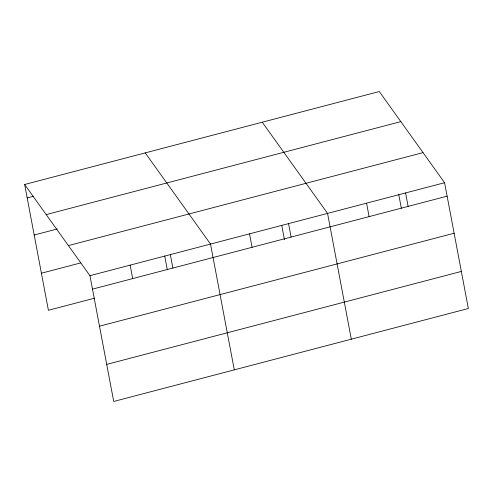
<?xml version="1.0" encoding="UTF-8"?>
<svg xmlns="http://www.w3.org/2000/svg" width="493" height="493" viewBox="0 0 493 493"><rect width="100%" height="100%" fill="white"/><g stroke="black" fill="none" stroke-linecap="round" stroke-linejoin="round"><path stroke-width="0.74" d="M24.65 184.493L379.283 91.532L444.581 182.718L468.35 308.507L113.717 401.468L89.948 275.679L24.65 184.493L48.419 310.282L94.564 298.185M27.189 197.946L33.148 196.38M46.2 214.584L400.834 121.623M34.196 235.013L57.268 228.968M68.398 245.588L423.037 152.627M41.412 273.208L80.858 262.868M89.948 275.679L444.581 182.718M92.487 289.132L447.126 196.171M99.494 326.2L454.127 233.238M106.71 364.395L461.343 271.433M262.258 122.209L327.555 213.395L351.318 339.184M145.225 152.885L210.523 244.072L234.292 369.861M405.573 192.948L408.112 206.394M398.763 194.624L401.339 208.243M366.564 203.171L369.103 216.618M288.541 223.625L291.086 237.071M281.737 225.301L284.449 239.672M249.532 233.848L252.077 247.295M170.331 254.61L172.87 268.056M164.705 255.978L167.281 269.597M130.14 265.142L132.679 278.594"/></g></svg>
